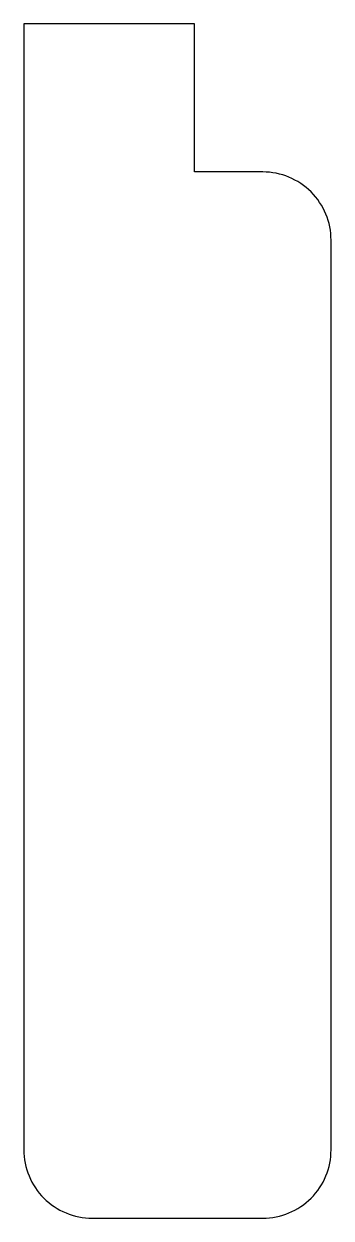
# Model space of a CAD drawing. Header units: inches. Extents: x 1.5 to 1.95, y -7.03 to -5.28.
import ezdxf

# ---------------------------------------------------------------- set-up
doc = ezdxf.new("R2010")
doc.units = ezdxf.units.IN
doc.layers.get('0').update_dxf_attribs({"linetype": 'CONTINUOUS'})

msp = doc.modelspace()

# ---------------------------------------------------------------- linework, layer by layer
msp.add_lwpolyline([(1.5004, -6.933, 0.414214), (1.6004, -7.033), (1.8504, -7.033, 0.414214), (1.9504, -6.933), (1.9504, -5.6, 0.414214), (1.8504, -5.5), (1.7504, -5.5), (1.7504, -5.283), (1.5004, -5.283)], format="xyb", close=True)

doc.saveas('drawing.dxf')
